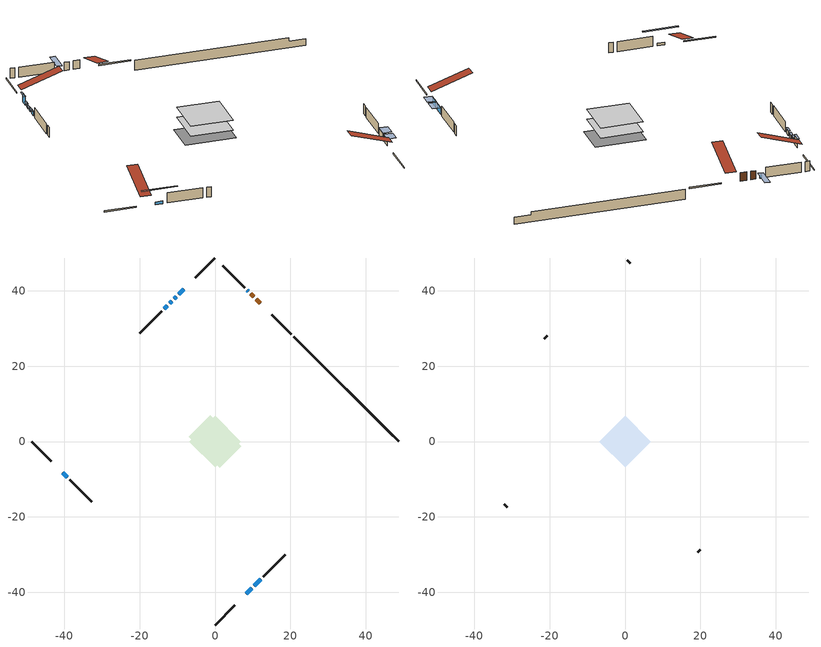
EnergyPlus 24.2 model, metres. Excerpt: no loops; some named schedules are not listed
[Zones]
conditioned space
 floor adiabatic (AdiabaticFloorConstruction): -6.86,0 0,6.86 6.86,0 0,-6.86 z0.61
 floor foundation (Slab1 construction): -6.95,1.31 -1.31,6.95 6.95,-1.31 1.31,-6.95 z-1.83
 wall outside (RimJoist1 construction): 0,-48.73 5.21,-43.51 / -48.73,0 -43.51,-5.21 / 0,48.73 -5.21,43.51 / 20.27,28.46 15.05,33.67 z0.61:0.91
 wall outside (AdiabaticWallConstruction 1): 11.98,36.75 10.9,37.83 / 10.24,38.48 9.51,39.22 z0.61:2.64
 wall outside (AdiabaticWallConstruction): 8.85,39.88 8.51,40.22 / -11.47,37.26 -12.05,36.68 z0.61:1.47; -8.29,40.44 -9.58,39.14 z0.61:2.64; -10.24,38.49 -10.81,37.91 / -12.7,36.02 -13.53,35.2 z0.61:1.68; 8.29,-40.44 9.8,-38.93 / 10.45,-38.27 12.18,-36.55 z0.61:2.13; -40.44,-8.29 -39.18,-9.55 z0.61:1.25
 wall outside (Wall1 construction): 12.84,-35.89 18.61,-30.11 / -38.52,-10.2 -32.74,-15.98 / -14.19,34.54 -19.97,28.76 / 7.85,40.87 2.07,46.65 z0.61:3.05
 wall foundation (FoundationWall1 construction): 20.92,27.8,-1.83 20.92,27.8,0.61 45.95,2.78,0.61 45.95,2.78,-0.22 48.73,0,-0.22 48.73,0,-1.83
 window (WindowConstruction 6): 8.85,39.88 8.51,40.22 z0.61:1.47
 window (WindowConstruction): -8.29,40.44 -9.58,39.14 z0.61:2.64
 window (WindowConstruction 1): -10.24,38.49 -10.81,37.91 z0.61:1.68
 window (WindowConstruction 2): -11.47,37.26 -12.05,36.68 z0.61:1.47
 window (WindowConstruction 3): -12.7,36.02 -13.53,35.2 z0.61:1.68
 window (WindowConstruction 4): 8.29,-40.44 9.8,-38.93 z0.61:2.13
 window (WindowConstruction 5): 10.45,-38.27 12.18,-36.55 z0.61:2.13
 window (WindowConstruction 7): -40.44,-8.29 -39.18,-9.55 z0.61:1.24
 door (Door): 11.98,36.75 10.9,37.83 z0.61:2.64
 door (Door 1): 10.24,38.48 9.51,39.22 z0.61:2.64
 ceiling adiabatic (AdiabaticFloorConstruction): 0,-6.86 6.86,0 0,6.86 -6.86,0 z0.61
attic - vented
 floor to conditioned space (Floor1 construction Reversed): -6.86,0 0,6.86 6.86,0 0,-6.86 z3.05
 wall outside (Wall2 construction): 19.27,-29.45 20.03,-28.7 / -32.09,-16.64 -31.33,-17.4 / -20.62,28.1 -21.38,27.34 / 1.42,47.31 0.66,48.07 z0.61:3.05
 roof outside (Roof1 construction): 7.63,-41.09,3.05 0.95,-34.41,6.2 -0.81,-36.17,6.2 5.87,-42.86,3.05; -41.09,-7.63,3.05 -34.41,-0.95,6.2 -36.17,0.81,6.2 -42.86,-5.87,3.05; -7.63,41.09,3.05 -0.95,34.41,6.2 0.81,36.17,6.2 -5.87,42.86,3.05; 12.63,36.09,3.05 5.95,29.41,6.2 7.71,27.65,6.2 14.4,34.33,3.05
shading: 8.23,40.5 9.13,39.59 12.58,43.04 11.68,43.95 z1.87; -9.72,39 -8.15,40.58 -8.44,40.87 -10.01,39.29 z2.84; -10.96,37.77 -10.1,38.63 -10.39,38.92 -11.25,38.06 z1.88; -12.19,36.54 -11.33,37.4 -11.62,37.69 -12.48,36.83 z1.67; -13.67,35.06 -12.56,36.17 -12.85,36.46 -13.96,35.35 z1.88; 9.94,-38.79 8.15,-40.58 9.55,-41.98 11.34,-40.19 z2.34; 12.32,-36.41 10.31,-38.41 11.71,-39.82 13.72,-37.81 z2.34; -36.88,-11.84 -42.74,-5.99 -43.03,-6.28 -37.17,-12.13 z4.49
[Building]
Building 1: Terrain=Suburbs
[Site:Location]
Quebec Intl AP_QC: Latitude {deg}=46.8; Longitude {deg}=-71.38; Time Zone {hr}=-5; Elevation {m}=74; Keep Site Location Information=Yes
[Site:GroundTemperature:Shallow]
0.0108218, -2.24938, -2.43038, -1.3578, 2.94801, 7.23376, 10.9493, 13.303, 13.5029, 11.5886, 7.96783, 3.81355
[Site:WaterMainsTemperature]
Calculation Method=Schedule; Temperature Schedule=mains temperature schedule
[Material] Roughness=Rough; Thermal Absorptance=0.9
Name | Thickness {m} | Conductivity {W/m-K} | Density {kg/m3} | Specific Heat {J/kg-K} | Solar Absorptance | Visible Absorptance
asphalt or fiberglass shingles | 0.00635 | 0.162714 | 1121.4 | 1465.45 | 0.4 | 0.4
ceiling loosefill ins | 0.169333 | 0.0480833 | 16.02 | 1046.75 | 0.7 | 0.7
ceiling stud and cavity | 0.1397 | 0.131789 | 65.682 | 1177.47 | 0.7 | 0.7
concrete 4.0 in. | 0.1016 | 1.803125 | 2242.8 | 837.4 | 0.7 | 0.7
concrete 8.0 in. | 0.2032 | 1.803125 | 2242.8 | 837.4 | 0.7 | 0.7
door material | 0.04445 | 0.0451087 | 512.64 | 1214.23 | 0.7 | 0.7
exterior vertical ins | 0.00163471 | 0.029427 | 32.04 | 1214.23 | 0.7 | 0.7
floor covering | 0.0127 | 0.0433444 | 54.468 | 1339.84 | 0.6 | 0.6
floor rigid ins; wall rigid ins 1 | 0.512978 | 0.029427 | 32.04 | 1214.23 | 0.7 | 0.7
floor stud and cavity | 0.1397 | 1.75129 | 37.0049 | 1207.88 | 0.7 | 0.7
furniture material conditioned space 1 | 0.1524 | 0.115458 | 640.8 | 1214.23 | 0.6 | 0.6
gypsum board | 0.0127 | 0.160291 | 801 | 837.4 | 0.6 | 0.6
gypsum board 1 | 0.0127 | 0.160291 | 801 | 837.4 | 0.7 | 0.7
osb sheathing 0.5 in. | 0.0127 | 0.115458 | 512.64 | 1214.23 | 0.7 | 0.7
osb sheathing 0.75 in. | 0.01905 | 0.115458 | 512.64 | 1214.23 | 0.7 | 0.7
osb sheathing 2.0 in. | 0.0508 | 0.115458 | 512.64 | 1214.23 | 0.7 | 0.7
rim joist rigid ins; wall rigid ins | 0.051816 | 0.029427 | 32.04 | 1214.23 | 0.7 | 0.7
rim joist stud and cavity | 0.0508 | 0.184251 | 125.044 | 1163.47 | 0.6 | 0.6
wall stud and cavity | 0.1397 | 0.148575 | 139.0536 | 1170.24 | 0.7 | 0.7
wall stud and cavity 1 | 0.0889 | 6.9971 | 50.32683 | 1063.81 | 0.6 | 0.6
wall stud and cavity 2 | 0.0889 | 0.380278 | 52.3479 | 1209.89 | 0.7 | 0.7
wall stud and cavity 3 | 0.0889 | 0.391764 | 83.0341 | 1211.67 | 0.7 | 0.7
wood siding | 0.0254 | 0.102417 | 544.68 | 1172.36 | 0.4 | 0.4
wood siding 1 | 0.00254 | 0.102417 | 544.68 | 1172.36 | 0.4 | 0.4
wood siding 2; wood siding 3; wood siding 4 | 0.0254 | 0.102417 | 544.68 | 1172.36 | 0.7 | 0.7
[WindowMaterial:SimpleGlazingSystem]
Name | U-Factor {W/m2-K} | Solar Heat Gain Coefficient
WindowMaterial | 2.12414 | 0.55
WindowMaterial 1 | 2.12868 | 0.52
WindowMaterial 2 | 2.15083 | 0.5
WindowMaterial 3 | 2.0878 | 0.55
WindowMaterial 4 | 2.01172 | 0.61
WindowMaterial 5 | 2.052597 | 0.58
WindowMaterial 6 | 2.12811 | 0.28
WindowMaterial 7 | 2.06168 | 0.31
[Construction]
AdiabaticFloorConstruction: floor stud and cavity, floor rigid ins, osb sheathing 0.75 in., floor covering
AdiabaticWallConstruction: wood siding 3, wall rigid ins 1, wall stud and cavity 2, gypsum board
AdiabaticWallConstruction 1: wood siding 4, wall rigid ins 1, wall stud and cavity 2, gypsum board
Door; Door 1: door material
Floor1 construction Reversed: gypsum board, ceiling stud and cavity, ceiling loosefill ins
FoundationWall1 construction: concrete 8.0 in., gypsum board 1
furniture construction conditioned space 1: furniture material conditioned space 1
PartitionWallConstruction: gypsum board, wall stud and cavity 3, gypsum board
RimJoist1 construction: wood siding 2, rim joist rigid ins, osb sheathing 2.0 in., rim joist stud and cavity
Roof1 construction: asphalt or fiberglass shingles
Slab1 construction: concrete 4.0 in.
Wall1 construction: wood siding, wall rigid ins, osb sheathing 0.5 in., wall stud and cavity, gypsum board
Wall2 construction: wood siding 1, wall stud and cavity 1
WindowConstruction: WindowMaterial
WindowConstruction 1: WindowMaterial 1
WindowConstruction 2: WindowMaterial 2
WindowConstruction 3: WindowMaterial 3
WindowConstruction 4: WindowMaterial 4
WindowConstruction 5: WindowMaterial 5
WindowConstruction 6: WindowMaterial 6
WindowConstruction 7: WindowMaterial 7
[Zone] Multiplier=1; Part of Total Floor Area=Yes
Name | Volume {m3}
attic - vented | 48.1865
conditioned space | 480.7
[Space]
Name | Zone | Volume {m3}
attic - vented 1 | attic - vented | 48.1865
conditioned space 1 | conditioned space | 480.7
[ZoneInfiltration:EffectiveLeakageArea]
infil attic - vented 1: Zone or Space=attic - vented 1; Schedule=Always On Discrete; Effective Air Leakage Area {cm2}=3478.15; Stack Coefficient=0.000388685; Wind Coefficient=1.33205e-05
[ZoneMixing]
whole house fan mix: Zone or Space=attic - vented; Schedule=Always On Continuous; Design Flow Rate Calculation Method=Flow/Zone; Design Flow Rate {m3/s}=0; Source Zone or Space=conditioned space
[SurfaceProperty:ExposedFoundationPerimeter]
Slab1: Exposed Perimeter Calculation Method=TotalExposedPerimeter; Total Exposed Perimeter {m}=39.32
[InternalMass] Zone or ZoneList=conditioned space; Space or SpaceList=conditioned space 1
Name | Construction | Surface Area {m2}
furniture mass conditioned space 1 | furniture construction conditioned space 1 | 74.9601
partition wall mass | PartitionWallConstruction | 187.4
[Lights]
interior lighting: Zone or ZoneList or Space or SpaceList=conditioned space 1; Schedule=interior lighting schedule; Design Level Calculation Method=LightingLevel; Lighting Level {W}=343.2; Return Air Fraction=0; Fraction Radiant=0.6; Fraction Visible=0.2; Fraction Replaceable=1
[People]
occupants: Zone or ZoneList or Space or SpaceList=conditioned space 1; Number of People Schedule=occupants schedule; Number of People Calculation Method=People; Number of People=3; Fraction Radiant=0.314171; Sensible Heat Fraction=0.56303; Activity Level Schedule=occupants activity schedule; Carbon Dioxide Generation Rate {m3/s-W}=0; Enable ASHRAE 55 Comfort Warnings=No; Mean Radiant Temperature Calculation Type=EnclosureAveraged
[ElectricEquipment] Zone or ZoneList or Space or SpaceList=conditioned space 1; Design Level Calculation Method=EquipmentLevel
Name | Schedule | Design Level {W} | Fraction Latent | Fraction Radiant | Fraction Lost
clothes dryer | clothes dryer schedule | 140.772 | 0.015 | 0.081 | 0.85
clothes washer | clothes washer schedule | 32.1985 | 0.03 | 0.162 | 0.7
cooking range | cooking range schedule | 215.147 | 0.08 | 0.432 | 0.2
dishwasher | dishwasher schedule | 66.8632 | 0.3 | 0.18 | 0.4
fridge | fridge schedule | 72.9452 | 0 | 0.6 | 0
mech vent house fan | mech vent house fan schedule | 0 | 0 | 0 | 1
mech vent house fan cfis | mech vent house fan cfis schedule | 0 | 0 | 0 | 0
misc plug loads | misc plug loads schedule | 494.7 | 0.045 | 0.513 | 0.1
whole house fan | Always On Discrete | 0 | 0 | 0 | 1
[OtherEquipment] Zone or ZoneList or Space or SpaceList=conditioned space 1; Design Level Calculation Method=EquipmentLevel
Name | Fuel Type | Schedule | Design Level {W} | Fraction Latent | Fraction Radiant | Fraction Lost
clothes dryer 1 | Electricity | clothes dryer schedule | 0 | 0.015 | 0.081 | 0.85
cooking range 1 | Electricity | cooking range schedule | 0 | 0.08 | 0.432 | 0.2
general water use latent | None | general water use schedule | 62.594 | 1 | 0 | 0
general water use sensible | None | general water use schedule | -61.6891 | 0 | 0.6 | 0
mech vent house fan latent load | None | Always On Discrete | 0 | 1 | 0 | 0
mech vent house fan sensible load | None | Always On Discrete | 0 | 0 | 0 | 0
water heater energy adjustment1 | Electricity | Always On Discrete | 0.01 | 0 | 0 | 1
[ZoneInfiltration:DesignFlowRate] Zone or ZoneList or Space or SpaceList=conditioned space 1; Schedule=Always On Discrete; Design Flow Rate Calculation Method=Flow/Zone; Design Flow Rate {m3/s}=0
infil flow; natural vent flow; whole house fan flow
[AvailabilityManager:Scheduled]
central ac airloop Availability Manager: Schedule=Always On Discrete
[Foundation:Kiva]
Foundation Kiva 1: Initial Indoor Air Temperature {C}=18; Wall Height Above Grade {m}=0.609996; Wall Depth Below Slab {m}=0.2032; Custom Block Material Name 1=exterior vertical ins; Custom Block Depth 1 {m}=2.43998; Custom Block X Position 1 {m}=0.2159; Custom Block Z Position 1 {m}=0
[Foundation:Kiva:Settings]
Soil Conductivity {W/m-K}=0.849921; Soil Density {kg/m3}=1842.3; Soil Specific Heat {J/kg-K}=418.7; Ground Solar Absorptivity=0.9; Ground Thermal Absorptivity=0.9; Ground Surface Roughness {m}=0.03; Far-Field Width {m}=40; Deep-Ground Boundary Condition=ZeroFlux; Deep-Ground Depth {m}=40; Minimum Cell Dimension {m}=0.2; Maximum Cell Growth Coefficient=3; Simulation Timestep=Timestep
[Exterior:Lights]
exterior lighting: Schedule=exterior lighting schedule; Design Level {W}=75.6
[EnergyManagementSystem:GlobalVariable]
central_ac_airloop_Fan_RTF
infil_program_Qfan
infil_program_Qinf
natural_vent_program_Qnv
natural_vent_program_Qwhf
[EnergyManagementSystem:Sensor]
Name | Output:Variable or Output:Meter Index Key | Output:Variable or Output:Meter
airflow_gain | infil flow | Infiltration Sensible Heat Gain Energy
airflow_gain_1 | natural vent flow | Infiltration Sensible Heat Gain Energy
airflow_gain_2 | whole house fan flow | Infiltration Sensible Heat Gain Energy
airflow_loss | infil flow | Infiltration Sensible Heat Loss Energy
airflow_loss_1 | natural vent flow | Infiltration Sensible Heat Loss Energy
airflow_loss_2 | whole house fan flow | Infiltration Sensible Heat Loss Energy
clg_load_cond |  | Cooling:EnergyTransfer:Zone:CONDITIONED SPACE
clg_sp_s; clg_sp_s_1 | cooling setpoint | Schedule Value
clothes_dryer_exhaust_0_sch_s | clothes dryer exhaust 0 schedule | Schedule Value
cool_season | cooling season schedule | Schedule Value
htg_load_cond |  | Heating:EnergyTransfer:Zone:CONDITIONED SPACE
htg_sp_s; htg_sp_s_1 | heating setpoint | Schedule Value
ig_ee_conv | clothes dryer | Electric Equipment Convective Heating Energy
ig_ee_conv_2 | cooking range | Electric Equipment Convective Heating Energy
ig_ee_conv_4 | fridge | Electric Equipment Convective Heating Energy
ig_ee_conv_5 | misc plug loads | Electric Equipment Convective Heating Energy
ig_ee_conv_6 | whole house fan | Electric Equipment Convective Heating Energy
ig_ee_rad | clothes dryer | Electric Equipment Radiant Heating Energy
ig_ee_rad_2 | cooking range | Electric Equipment Radiant Heating Energy
ig_ee_rad_4 | fridge | Electric Equipment Radiant Heating Energy
ig_ee_rad_5 | misc plug loads | Electric Equipment Radiant Heating Energy
ig_ee_rad_6 | whole house fan | Electric Equipment Radiant Heating Energy
ig_lgt_conv | interior lighting | Lights Convective Heating Energy
ig_lgt_rad | interior lighting | Lights Radiant Heating Energy
ig_lgt_vis | interior lighting | Lights Visible Radiation Heating Energy
ig_oe_conv | clothes dryer 1 | Other Equipment Convective Heating Energy
ig_oe_conv_1 | cooking range 1 | Other Equipment Convective Heating Energy
ig_oe_conv_2 | general water use latent | Other Equipment Convective Heating Energy
ig_oe_conv_3 | general water use sensible | Other Equipment Convective Heating Energy
ig_oe_conv_4 | water heater energy adjustment1 | Other Equipment Convective Heating Energy
ig_oe_rad | clothes dryer 1 | Other Equipment Radiant Heating Energy
ig_oe_rad_1 | cooking range 1 | Other Equipment Radiant Heating Energy
ig_oe_rad_2 | general water use latent | Other Equipment Radiant Heating Energy
ig_oe_rad_3 | general water use sensible | Other Equipment Radiant Heating Energy
ig_oe_rad_4 | water heater energy adjustment1 | Other Equipment Radiant Heating Energy
ig_ppl_conv | occupants | People Convective Heating Energy
ig_ppl_rad | occupants | People Radiant Heating Energy
im_conv | furniture mass conditioned space 1 | Surface Inside Face Convection Heat Gain Energy
im_conv_1 | partition wall mass | Surface Inside Face Convection Heat Gain Energy
im_ig | furniture mass conditioned space 1 | Surface Inside Face Internal Gains Radiation Heat Gain Energy
im_ig_1 | partition wall mass | Surface Inside Face Internal Gains Radiation Heat Gain Energy
im_lgt | furniture mass conditioned space 1 | Surface Inside Face Lights Radiation Heat Gain Energy
im_lgt_1 | partition wall mass | Surface Inside Face Lights Radiation Heat Gain Energy
im_sol | furniture mass conditioned space 1 | Surface Inside Face Solar Radiation Heat Gain Energy
im_sol_1 | partition wall mass | Surface Inside Face Solar Radiation Heat Gain Energy
im_surf | furniture mass conditioned space 1 | Surface Inside Face Net Surface Thermal Radiation Heat Gain Energy
im_surf_1 | partition wall mass | Surface Inside Face Net Surface Thermal Radiation Heat Gain Energy
mv_conv | mech vent house fan | Electric Equipment Convective Heating Energy
mv_conv_1 | mech vent house fan cfis | Electric Equipment Convective Heating Energy
mv_conv_2 | mech vent house fan latent load | Other Equipment Convective Heating Energy
mv_conv_3 | mech vent house fan sensible load | Other Equipment Convective Heating Energy
mv_rad | mech vent house fan | Electric Equipment Radiant Heating Energy
mv_rad_1 | mech vent house fan cfis | Electric Equipment Radiant Heating Energy
mv_rad_2 | mech vent house fan latent load | Other Equipment Radiant Heating Energy
mv_rad_3 | mech vent house fan sensible load | Other Equipment Radiant Heating Energy
natural_vent_s | natural vent schedule | Schedule Value
out_pb_s |  | Site Outdoor Air Barometric Pressure
out_wt_s |  | Site Outdoor Air Humidity Ratio
site_vw_s |  | Site Wind Speed
ss_back_out | Window1 | Surface Window Shortwave from Zone Back Out Window Heat Transfer Rate
ss_back_out_1 | Window2 | Surface Window Shortwave from Zone Back Out Window Heat Transfer Rate
ss_back_out_2 | Window3 | Surface Window Shortwave from Zone Back Out Window Heat Transfer Rate
ss_back_out_3 | Window4 | Surface Window Shortwave from Zone Back Out Window Heat Transfer Rate
ss_back_out_4 | Window5 | Surface Window Shortwave from Zone Back Out Window Heat Transfer Rate
ss_back_out_5 | Window6 | Surface Window Shortwave from Zone Back Out Window Heat Transfer Rate
ss_back_out_6 | Window7 | Surface Window Shortwave from Zone Back Out Window Heat Transfer Rate
ss_back_out_7 | Window9 | Surface Window Shortwave from Zone Back Out Window Heat Transfer Rate
ss_conv | Door1 | Surface Inside Face Convection Heat Gain Energy
ss_conv_1 | Door3 | Surface Inside Face Convection Heat Gain Energy
ss_conv_2 | Window1 | Surface Inside Face Convection Heat Gain Energy
ss_conv_3 | Window2 | Surface Inside Face Convection Heat Gain Energy
ss_conv_4 | Window3 | Surface Inside Face Convection Heat Gain Energy
ss_conv_5 | Window4 | Surface Inside Face Convection Heat Gain Energy
ss_conv_6 | Window5 | Surface Inside Face Convection Heat Gain Energy
ss_conv_7 | Window6 | Surface Inside Face Convection Heat Gain Energy
ss_conv_8 | Window7 | Surface Inside Face Convection Heat Gain Energy
ss_conv_9 | Window9 | Surface Inside Face Convection Heat Gain Energy
ss_ig | Door1 | Surface Inside Face Internal Gains Radiation Heat Gain Energy
ss_ig_1 | Door3 | Surface Inside Face Internal Gains Radiation Heat Gain Energy
ss_ig_2 | Window1 | Surface Inside Face Internal Gains Radiation Heat Gain Energy
ss_ig_3 | Window2 | Surface Inside Face Internal Gains Radiation Heat Gain Energy
ss_ig_4 | Window3 | Surface Inside Face Internal Gains Radiation Heat Gain Energy
ss_ig_5 | Window4 | Surface Inside Face Internal Gains Radiation Heat Gain Energy
ss_ig_6 | Window5 | Surface Inside Face Internal Gains Radiation Heat Gain Energy
ss_ig_7 | Window6 | Surface Inside Face Internal Gains Radiation Heat Gain Energy
ss_ig_8 | Window7 | Surface Inside Face Internal Gains Radiation Heat Gain Energy
ss_ig_9 | Window9 | Surface Inside Face Internal Gains Radiation Heat Gain Energy
ss_lgt | Door1 | Surface Inside Face Lights Radiation Heat Gain Energy
ss_lgt_1 | Door3 | Surface Inside Face Lights Radiation Heat Gain Energy
ss_sol | Door1 | Surface Inside Face Solar Radiation Heat Gain Energy
ss_sol_1 | Door3 | Surface Inside Face Solar Radiation Heat Gain Energy
ss_surf | Door1 | Surface Inside Face Net Surface Thermal Radiation Heat Gain Energy
ss_surf_1 | Door3 | Surface Inside Face Net Surface Thermal Radiation Heat Gain Energy
ss_surf_2 | Window1 | Surface Inside Face Net Surface Thermal Radiation Heat Gain Energy
ss_surf_3 | Window2 | Surface Inside Face Net Surface Thermal Radiation Heat Gain Energy
ss_surf_4 | Window3 | Surface Inside Face Net Surface Thermal Radiation Heat Gain Energy
ss_surf_5 | Window4 | Surface Inside Face Net Surface Thermal Radiation Heat Gain Energy
ss_surf_6 | Window5 | Surface Inside Face Net Surface Thermal Radiation Heat Gain Energy
ss_surf_7 | Window6 | Surface Inside Face Net Surface Thermal Radiation Heat Gain Energy
ss_surf_8 | Window7 | Surface Inside Face Net Surface Thermal Radiation Heat Gain Energy
ss_surf_9 | Window9 | Surface Inside Face Net Surface Thermal Radiation Heat Gain Energy
ss_trans_in | Window1 | Surface Window Transmitted Solar Radiation Rate
ss_trans_in_1 | Window2 | Surface Window Transmitted Solar Radiation Rate
ss_trans_in_2 | Window3 | Surface Window Transmitted Solar Radiation Rate
ss_trans_in_3 | Window4 | Surface Window Transmitted Solar Radiation Rate
ss_trans_in_4 | Window5 | Surface Window Transmitted Solar Radiation Rate
ss_trans_in_5 | Window6 | Surface Window Transmitted Solar Radiation Rate
ss_trans_in_6 | Window7 | Surface Window Transmitted Solar Radiation Rate
ss_trans_in_7 | Window9 | Surface Window Transmitted Solar Radiation Rate
ss_trans_out | Window1 | Surface Inside Face Initial Transmitted Diffuse Transmitted Out Window Solar Radiation Rate
ss_trans_out_1 | Window2 | Surface Inside Face Initial Transmitted Diffuse Transmitted Out Window Solar Radiation Rate
ss_trans_out_2 | Window3 | Surface Inside Face Initial Transmitted Diffuse Transmitted Out Window Solar Radiation Rate
ss_trans_out_3 | Window4 | Surface Inside Face Initial Transmitted Diffuse Transmitted Out Window Solar Radiation Rate
ss_trans_out_4 | Window5 | Surface Inside Face Initial Transmitted Diffuse Transmitted Out Window Solar Radiation Rate
ss_trans_out_5 | Window6 | Surface Inside Face Initial Transmitted Diffuse Transmitted Out Window Solar Radiation Rate
ss_trans_out_6 | Window7 | Surface Inside Face Initial Transmitted Diffuse Transmitted Out Window Solar Radiation Rate
ss_trans_out_7 | Window9 | Surface Inside Face Initial Transmitted Diffuse Transmitted Out Window Solar Radiation Rate
s_conv | Floor1 | Surface Inside Face Convection Heat Gain Energy
s_conv_1 | FoundationWall1 | Surface Inside Face Convection Heat Gain Energy
s_conv_10 | Wall1:225 | Surface Inside Face Convection Heat Gain Energy
s_conv_11 | Wall1:315 | Surface Inside Face Convection Heat Gain Energy
s_conv_12 | Wall1:45 | Surface Inside Face Convection Heat Gain Energy
s_conv_2 | inferred conditioned ceiling | Surface Inside Face Convection Heat Gain Energy
s_conv_3 | inferred conditioned floor | Surface Inside Face Convection Heat Gain Energy
s_conv_4 | RimJoist1:135 | Surface Inside Face Convection Heat Gain Energy
s_conv_5 | RimJoist1:225 | Surface Inside Face Convection Heat Gain Energy
s_conv_6 | RimJoist1:315 | Surface Inside Face Convection Heat Gain Energy
s_conv_7 | RimJoist1:45 | Surface Inside Face Convection Heat Gain Energy
s_conv_8 | Slab1 | Surface Inside Face Convection Heat Gain Energy
s_conv_9 | Wall1:135 | Surface Inside Face Convection Heat Gain Energy
s_ig | Floor1 | Surface Inside Face Internal Gains Radiation Heat Gain Energy
s_ig_1 | FoundationWall1 | Surface Inside Face Internal Gains Radiation Heat Gain Energy
s_ig_10 | Wall1:225 | Surface Inside Face Internal Gains Radiation Heat Gain Energy
s_ig_11 | Wall1:315 | Surface Inside Face Internal Gains Radiation Heat Gain Energy
s_ig_12 | Wall1:45 | Surface Inside Face Internal Gains Radiation Heat Gain Energy
s_ig_2 | inferred conditioned ceiling | Surface Inside Face Internal Gains Radiation Heat Gain Energy
s_ig_3 | inferred conditioned floor | Surface Inside Face Internal Gains Radiation Heat Gain Energy
s_ig_4 | RimJoist1:135 | Surface Inside Face Internal Gains Radiation Heat Gain Energy
s_ig_5 | RimJoist1:225 | Surface Inside Face Internal Gains Radiation Heat Gain Energy
s_ig_6 | RimJoist1:315 | Surface Inside Face Internal Gains Radiation Heat Gain Energy
s_ig_7 | RimJoist1:45 | Surface Inside Face Internal Gains Radiation Heat Gain Energy
s_ig_8 | Slab1 | Surface Inside Face Internal Gains Radiation Heat Gain Energy
s_ig_9 | Wall1:135 | Surface Inside Face Internal Gains Radiation Heat Gain Energy
s_lgt | Floor1 | Surface Inside Face Lights Radiation Heat Gain Energy
s_lgt_1 | FoundationWall1 | Surface Inside Face Lights Radiation Heat Gain Energy
s_lgt_10 | Wall1:225 | Surface Inside Face Lights Radiation Heat Gain Energy
s_lgt_11 | Wall1:315 | Surface Inside Face Lights Radiation Heat Gain Energy
s_lgt_12 | Wall1:45 | Surface Inside Face Lights Radiation Heat Gain Energy
s_lgt_2 | inferred conditioned ceiling | Surface Inside Face Lights Radiation Heat Gain Energy
s_lgt_3 | inferred conditioned floor | Surface Inside Face Lights Radiation Heat Gain Energy
s_lgt_4 | RimJoist1:135 | Surface Inside Face Lights Radiation Heat Gain Energy
s_lgt_5 | RimJoist1:225 | Surface Inside Face Lights Radiation Heat Gain Energy
s_lgt_6 | RimJoist1:315 | Surface Inside Face Lights Radiation Heat Gain Energy
s_lgt_7 | RimJoist1:45 | Surface Inside Face Lights Radiation Heat Gain Energy
s_lgt_8 | Slab1 | Surface Inside Face Lights Radiation Heat Gain Energy
s_lgt_9 | Wall1:135 | Surface Inside Face Lights Radiation Heat Gain Energy
s_sol | Floor1 | Surface Inside Face Solar Radiation Heat Gain Energy
s_sol_1 | FoundationWall1 | Surface Inside Face Solar Radiation Heat Gain Energy
s_sol_10 | Wall1:225 | Surface Inside Face Solar Radiation Heat Gain Energy
s_sol_11 | Wall1:315 | Surface Inside Face Solar Radiation Heat Gain Energy
s_sol_12 | Wall1:45 | Surface Inside Face Solar Radiation Heat Gain Energy
s_sol_2 | inferred conditioned ceiling | Surface Inside Face Solar Radiation Heat Gain Energy
s_sol_3 | inferred conditioned floor | Surface Inside Face Solar Radiation Heat Gain Energy
s_sol_4 | RimJoist1:135 | Surface Inside Face Solar Radiation Heat Gain Energy
s_sol_5 | RimJoist1:225 | Surface Inside Face Solar Radiation Heat Gain Energy
s_sol_6 | RimJoist1:315 | Surface Inside Face Solar Radiation Heat Gain Energy
s_sol_7 | RimJoist1:45 | Surface Inside Face Solar Radiation Heat Gain Energy
s_sol_8 | Slab1 | Surface Inside Face Solar Radiation Heat Gain Energy
s_sol_9 | Wall1:135 | Surface Inside Face Solar Radiation Heat Gain Energy
